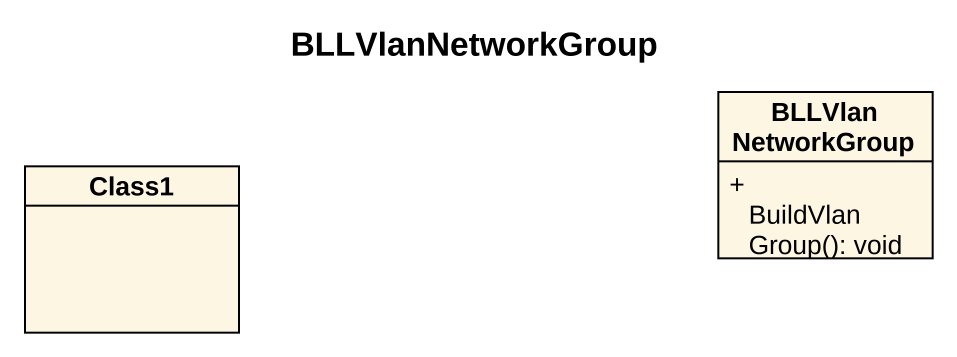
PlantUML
@startuml
title BLLVlanNetworkGroup
hide circle
hide empty members
skinparam classAttributeIconSize 0
class BLLVlanNetworkGroup {
  + BuildVlanGroup(): void
}
class Class1
@enduml
